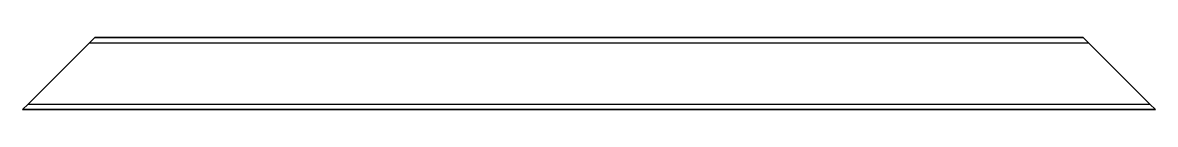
# Model space of a CAD drawing. Header units: inches. Extents: x 0 to 470, y 0 to 30.
import ezdxf

# ---------------------------------------------------------------- set-up
doc = ezdxf.new("R2010")
doc.units = ezdxf.units.IN
doc.header["$MEASUREMENT"] = 0
doc.layers.add('SIMUMAK Visible (ISO)', color=7, linetype='Continuous', lineweight=35)
doc.layers.add('SIMUMAK Visible Narrow (ISO)', color=7, linetype='Continuous', lineweight=25)

# ---------------------------------------------------------------- blocks, each defined once
blk = doc.blocks.new('DIN 30 x 30 x 1_5 00000044_Sheet_3_2453E 30x30x1.5')
at = {"layer": 'SIMUMAK Visible (ISO)'}
for p, q in [((-207.25, 12.75), (-205, 15)), ((-205, 15), (205, 15)), ((205, 15), (207.25, 12.75)), ((-207.25, 12.75), (-232.75, -12.75)), ((232.75, -12.75), (207.25, 12.75)), ((-235, -15), (-232.75, -12.75)), ((232.75, -12.75), (235, -15)), ((-235, -15), (235, -15))]:
    blk.add_line(p, q, dxfattribs=at)
at = {"layer": 'SIMUMAK Visible Narrow (ISO)'}
for p, q in [((-207.25, 12.75), (207.25, 12.75)), ((-232.75, -12.75), (232.75, -12.75))]:
    blk.add_line(p, q, dxfattribs=at)

msp = doc.modelspace()

# ---------------------------------------------------------------- block references
msp.add_blockref('DIN 30 x 30 x 1_5 00000044_Sheet_3_2453E 30x30x1.5', (235, 15))

doc.saveas('drawing.dxf')
